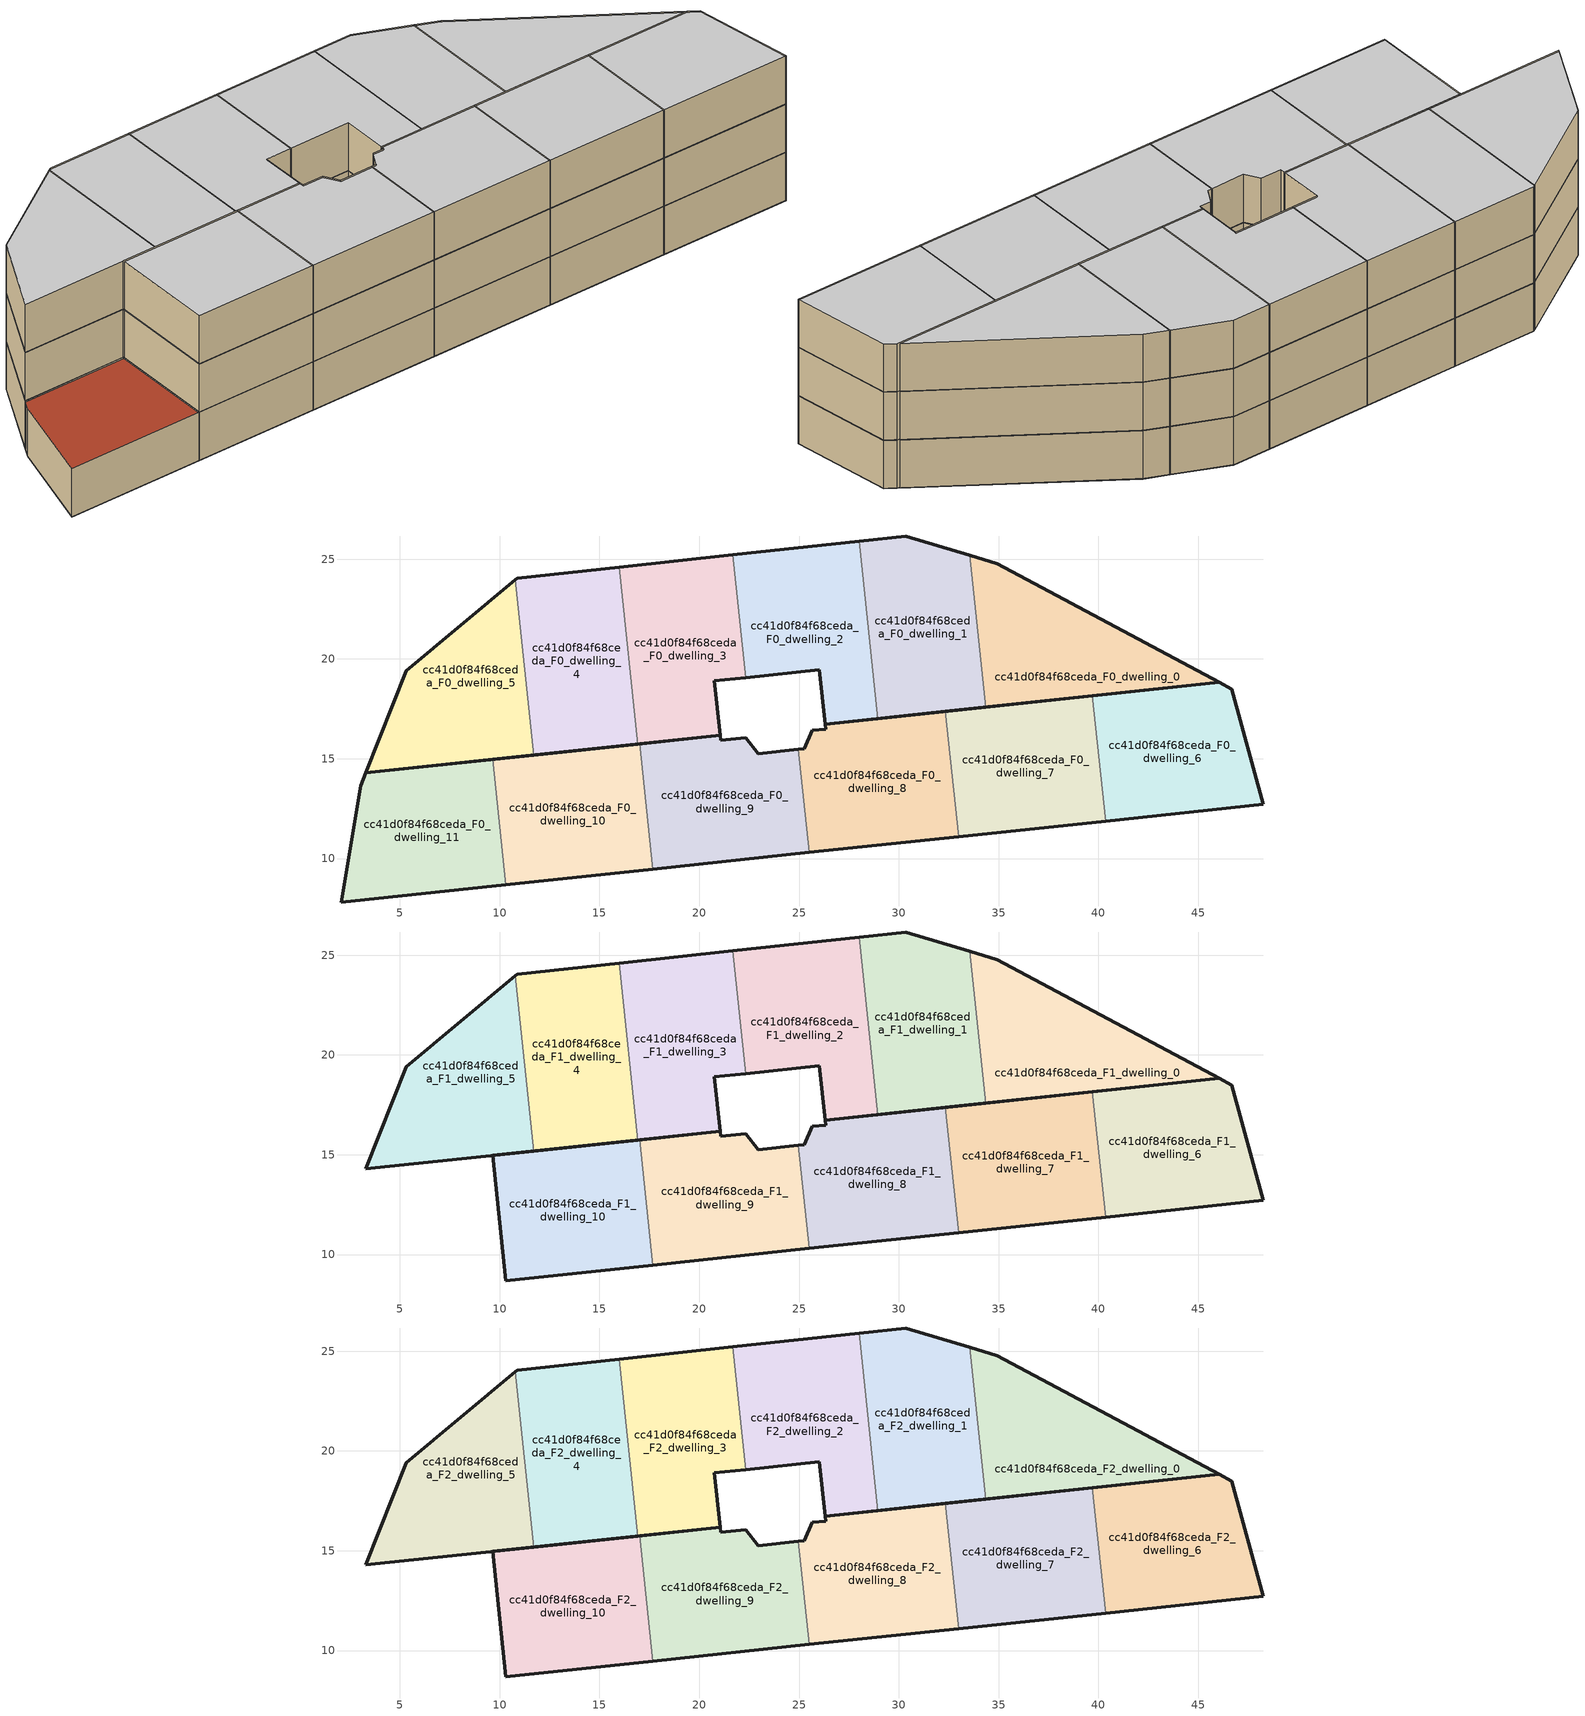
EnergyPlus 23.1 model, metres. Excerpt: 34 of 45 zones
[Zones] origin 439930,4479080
cc41d0f84f68ceda_F0_dwelling_0
 floor ground (EU_floor_Construction): 46.05,18.82 34.93,24.77 33.55,25.18 34.36,17.58 z0
 wall outside (EU_wall_Construction): 33.55,25.18 34.93,24.77 46.05,18.82 34.36,17.58 z0:3
 wall to cc41d0f84f68ceda_F0_dwelling_1 (EU_wall_Construction): 34.36,17.58 33.55,25.18 z0:3
cc41d0f84f68ceda_F0_dwelling_1
 floor ground (EU_floor_Construction): 34.36,17.58 33.55,25.18 30.33,26.16 28,25.91 28.95,17.01 z0
 wall outside (EU_wall_Construction): 34.36,17.58 28.95,17.01 / 28,25.91 30.33,26.16 33.55,25.18 z0:3
 wall to cc41d0f84f68ceda_F0_dwelling_2 (EU_wall_Construction): 28.95,17.01 28,25.91 z0:3
cc41d0f84f68ceda_F0_dwelling_10
 floor ground (EU_floor_Construction): 17.68,9.48 17.02,15.75 9.65,14.97 10.32,8.7 z0
 wall outside (EU_wall_Construction): 17.68,9.48 10.32,8.7 / 9.65,14.97 17.02,15.75 z0:3
 wall to cc41d0f84f68ceda_F0_dwelling_9 (EU_wall_Construction): 17.02,15.75 17.68,9.48 z0:3
 wall to cc41d0f84f68ceda_F0_dwelling_11 (EU_wall_Construction): 10.32,8.7 9.65,14.97 z0:3
cc41d0f84f68ceda_F0_dwelling_11
 floor ground (EU_floor_Construction): 10.32,8.7 9.65,14.97 3.3,14.29 3.05,13.66 2.08,7.82 z0
 wall outside (EU_wall_Construction): 10.32,8.7 2.08,7.82 3.05,13.66 3.3,14.29 9.65,14.97 z0:3
 roof outside (EU_roof_Construction): 9.65,14.97 10.32,8.7 2.08,7.82 3.05,13.66 3.3,14.29 z3
cc41d0f84f68ceda_F0_dwelling_2
 floor ground (EU_floor_Construction): 28.95,17.01 28,25.91 21.68,25.22 22.33,19.07 26.02,19.46 26.3,16.73 z0
 wall outside (EU_wall_Construction): 21.68,25.22 28,25.91 / 28.95,17.01 26.3,16.73 26.02,19.46 22.33,19.07 z0:3
 wall to cc41d0f84f68ceda_F0_dwelling_3 (EU_wall_Construction): 22.33,19.07 21.68,25.22 z0:3
cc41d0f84f68ceda_F0_dwelling_3
 floor ground (EU_floor_Construction): 21.06,16.17 20.74,18.9 22.33,19.07 21.68,25.22 15.99,24.6 16.93,15.74 z0
 wall outside (EU_wall_Construction): 15.99,24.6 21.68,25.22 / 22.33,19.07 20.74,18.9 21.06,16.17 16.93,15.74 z0:3
 wall to cc41d0f84f68ceda_F0_dwelling_4 (EU_wall_Construction): 16.93,15.74 15.99,24.6 z0:3
cc41d0f84f68ceda_F0_dwelling_4
 floor ground (EU_floor_Construction): 16.93,15.74 15.99,24.6 10.89,24.05 10.79,23.96 11.72,15.19 z0
 wall outside (EU_wall_Construction): 10.79,23.96 10.89,24.05 15.99,24.6 / 16.93,15.74 11.72,15.19 z0:3
 wall to cc41d0f84f68ceda_F0_dwelling_5 (EU_wall_Construction): 11.72,15.19 10.79,23.96 z0:3
cc41d0f84f68ceda_F0_dwelling_5
 floor ground (EU_floor_Construction): 11.72,15.19 10.79,23.96 5.33,19.41 3.3,14.29 z0
 wall outside (EU_wall_Construction): 11.72,15.19 3.3,14.29 5.33,19.41 10.79,23.96 z0:3
cc41d0f84f68ceda_F0_dwelling_6
 floor ground (EU_floor_Construction): 48.24,12.71 46.68,18.49 46.05,18.82 39.7,18.15 40.36,11.88 z0
 wall outside (EU_wall_Construction): 39.7,18.15 46.05,18.82 46.68,18.49 48.24,12.71 40.36,11.88 z0:3
 wall to cc41d0f84f68ceda_F0_dwelling_7 (EU_wall_Construction): 40.36,11.88 39.7,18.15 z0:3
cc41d0f84f68ceda_F0_dwelling_7
 floor ground (EU_floor_Construction): 40.36,11.88 39.7,18.15 32.34,17.37 33,11.1 z0
 wall outside (EU_wall_Construction): 40.36,11.88 33,11.1 / 32.34,17.37 39.7,18.15 z0:3
 wall to cc41d0f84f68ceda_F0_dwelling_8 (EU_wall_Construction): 33,11.1 32.34,17.37 z0:3
cc41d0f84f68ceda_F0_dwelling_8
 floor ground (EU_floor_Construction): 33,11.1 32.34,17.37 26.3,16.73 26.33,16.49 25.66,16.44 25.25,15.51 24.96,15.47 25.51,10.31 z0
 wall outside (EU_wall_Construction): 33,11.1 25.51,10.31 / 24.96,15.47 25.25,15.51 25.66,16.44 26.33,16.49 26.3,16.73 32.34,17.37 z0:3
 wall to cc41d0f84f68ceda_F0_dwelling_9 (EU_wall_Construction): 25.51,10.31 24.96,15.47 z0:3
cc41d0f84f68ceda_F0_dwelling_9
 floor ground (EU_floor_Construction): 25.51,10.31 24.96,15.47 22.95,15.24 22.34,16.04 21.09,15.92 21.06,16.17 17.02,15.75 17.68,9.48 z0
 wall outside (EU_wall_Construction): 25.51,10.31 17.68,9.48 / 17.02,15.75 21.06,16.17 21.09,15.92 22.34,16.04 22.95,15.24 24.96,15.47 z0:3
cc41d0f84f68ceda_F1_dwelling_0
 floor to cc41d0f84f68ceda_F0_dwelling_0 (EU_floor_Construction): 46.05,18.82 34.93,24.77 33.55,25.18 34.36,17.58 z3
 wall outside (EU_wall_Construction): 33.55,25.18 34.93,24.77 46.05,18.82 34.36,17.58 z3:6
 wall to cc41d0f84f68ceda_F1_dwelling_1 (EU_wall_Construction): 34.36,17.58 33.55,25.18 z3:6
cc41d0f84f68ceda_F1_dwelling_1
 floor to cc41d0f84f68ceda_F0_dwelling_1 (EU_floor_Construction): 34.36,17.58 33.55,25.18 30.33,26.16 28,25.91 28.95,17.01 z3
 wall outside (EU_wall_Construction): 34.36,17.58 28.95,17.01 / 28,25.91 30.33,26.16 33.55,25.18 z3:6
 wall to cc41d0f84f68ceda_F1_dwelling_2 (EU_wall_Construction): 28.95,17.01 28,25.91 z3:6
cc41d0f84f68ceda_F1_dwelling_10
 floor to cc41d0f84f68ceda_F0_dwelling_10 (EU_floor_Construction): 17.68,9.48 17.02,15.75 9.65,14.97 10.32,8.7 z3
 wall outside (EU_wall_Construction): 17.68,9.48 10.32,8.7 9.65,14.97 17.02,15.75 z3:6
 wall to cc41d0f84f68ceda_F1_dwelling_9 (EU_wall_Construction): 17.02,15.75 17.68,9.48 z3:6
cc41d0f84f68ceda_F1_dwelling_2
 floor to cc41d0f84f68ceda_F0_dwelling_2 (EU_floor_Construction): 28.95,17.01 28,25.91 21.68,25.22 22.33,19.07 26.02,19.46 26.3,16.73 z3
 wall outside (EU_wall_Construction): 21.68,25.22 28,25.91 / 28.95,17.01 26.3,16.73 26.02,19.46 22.33,19.07 z3:6
 wall to cc41d0f84f68ceda_F1_dwelling_3 (EU_wall_Construction): 22.33,19.07 21.68,25.22 z3:6
cc41d0f84f68ceda_F1_dwelling_3
 floor to cc41d0f84f68ceda_F0_dwelling_3 (EU_floor_Construction): 21.06,16.17 20.74,18.9 22.33,19.07 21.68,25.22 15.99,24.6 16.93,15.74 z3
 wall outside (EU_wall_Construction): 15.99,24.6 21.68,25.22 / 22.33,19.07 20.74,18.9 21.06,16.17 16.93,15.74 z3:6
 wall to cc41d0f84f68ceda_F1_dwelling_4 (EU_wall_Construction): 16.93,15.74 15.99,24.6 z3:6
cc41d0f84f68ceda_F1_dwelling_4
 floor to cc41d0f84f68ceda_F0_dwelling_4 (EU_floor_Construction): 16.93,15.74 15.99,24.6 10.89,24.05 10.79,23.96 11.72,15.19 z3
 wall outside (EU_wall_Construction): 10.79,23.96 10.89,24.05 15.99,24.6 / 16.93,15.74 11.72,15.19 z3:6
 wall to cc41d0f84f68ceda_F1_dwelling_5 (EU_wall_Construction): 11.72,15.19 10.79,23.96 z3:6
cc41d0f84f68ceda_F1_dwelling_5
 floor to cc41d0f84f68ceda_F0_dwelling_5 (EU_floor_Construction): 11.72,15.19 10.79,23.96 5.33,19.41 3.3,14.29 z3
 wall outside (EU_wall_Construction): 11.72,15.19 3.3,14.29 5.33,19.41 10.79,23.96 z3:6
cc41d0f84f68ceda_F1_dwelling_6
 floor to cc41d0f84f68ceda_F0_dwelling_6 (EU_floor_Construction): 48.24,12.71 46.68,18.49 46.05,18.82 39.7,18.15 40.36,11.88 z3
 wall outside (EU_wall_Construction): 39.7,18.15 46.05,18.82 46.68,18.49 48.24,12.71 40.36,11.88 z3:6
 wall to cc41d0f84f68ceda_F1_dwelling_7 (EU_wall_Construction): 40.36,11.88 39.7,18.15 z3:6
cc41d0f84f68ceda_F1_dwelling_7
 floor to cc41d0f84f68ceda_F0_dwelling_7 (EU_floor_Construction): 40.36,11.88 39.7,18.15 32.34,17.37 33,11.1 z3
 wall outside (EU_wall_Construction): 40.36,11.88 33,11.1 / 32.34,17.37 39.7,18.15 z3:6
 wall to cc41d0f84f68ceda_F1_dwelling_8 (EU_wall_Construction): 33,11.1 32.34,17.37 z3:6
cc41d0f84f68ceda_F1_dwelling_8
 floor to cc41d0f84f68ceda_F0_dwelling_8 (EU_floor_Construction): 33,11.1 32.34,17.37 26.3,16.73 26.33,16.49 25.66,16.44 25.25,15.51 24.96,15.47 25.51,10.31 z3
 wall outside (EU_wall_Construction): 33,11.1 25.51,10.31 / 24.96,15.47 25.25,15.51 25.66,16.44 26.33,16.49 26.3,16.73 32.34,17.37 z3:6
 wall to cc41d0f84f68ceda_F1_dwelling_9 (EU_wall_Construction): 25.51,10.31 24.96,15.47 z3:6
cc41d0f84f68ceda_F1_dwelling_9
 floor to cc41d0f84f68ceda_F0_dwelling_9 (EU_floor_Construction): 25.51,10.31 24.96,15.47 22.95,15.24 22.34,16.04 21.09,15.92 21.06,16.17 17.02,15.75 17.68,9.48 z3
 wall outside (EU_wall_Construction): 25.51,10.31 17.68,9.48 / 17.02,15.75 21.06,16.17 21.09,15.92 22.34,16.04 22.95,15.24 24.96,15.47 z3:6
cc41d0f84f68ceda_F2_dwelling_0
 floor to cc41d0f84f68ceda_F1_dwelling_0 (EU_floor_Construction): 46.05,18.82 34.93,24.77 33.55,25.18 34.36,17.58 z6
 wall outside (EU_wall_Construction): 33.55,25.18 34.93,24.77 46.05,18.82 34.36,17.58 z6:9
 wall to cc41d0f84f68ceda_F2_dwelling_1 (EU_wall_Construction): 34.36,17.58 33.55,25.18 z6:9
 ceiling to cc41d0f84f68ceda_F3_dwelling_0 (EU_floor_Construction): 46.05,18.82 34.36,17.58 33.55,25.18 34.93,24.77 z9
cc41d0f84f68ceda_F2_dwelling_1
 floor to cc41d0f84f68ceda_F1_dwelling_1 (EU_floor_Construction): 34.36,17.58 33.55,25.18 30.33,26.16 28,25.91 28.95,17.01 z6
 wall outside (EU_wall_Construction): 34.36,17.58 28.95,17.01 / 28,25.91 30.33,26.16 33.55,25.18 z6:9
 wall to cc41d0f84f68ceda_F2_dwelling_2 (EU_wall_Construction): 28.95,17.01 28,25.91 z6:9
 ceiling to cc41d0f84f68ceda_F3_dwelling_1 (EU_floor_Construction): 33.55,25.18 34.36,17.58 28.95,17.01 28,25.91 30.33,26.16 z9
cc41d0f84f68ceda_F2_dwelling_10
 floor to cc41d0f84f68ceda_F1_dwelling_10 (EU_floor_Construction): 17.68,9.48 17.02,15.75 9.65,14.97 10.32,8.7 z6
 wall outside (EU_wall_Construction): 17.68,9.48 10.32,8.7 9.65,14.97 17.02,15.75 z6:9
 wall to cc41d0f84f68ceda_F2_dwelling_9 (EU_wall_Construction): 17.02,15.75 17.68,9.48 z6:9
 ceiling to cc41d0f84f68ceda_F3_dwelling_10 (EU_floor_Construction): 17.02,15.75 17.68,9.48 10.32,8.7 9.65,14.97 z9
cc41d0f84f68ceda_F2_dwelling_2
 floor to cc41d0f84f68ceda_F1_dwelling_2 (EU_floor_Construction): 28.95,17.01 28,25.91 21.68,25.22 22.33,19.07 26.02,19.46 26.3,16.73 z6
 wall outside (EU_wall_Construction): 21.68,25.22 28,25.91 / 28.95,17.01 26.3,16.73 26.02,19.46 22.33,19.07 z6:9
 wall to cc41d0f84f68ceda_F2_dwelling_3 (EU_wall_Construction): 22.33,19.07 21.68,25.22 z6:9
 ceiling to cc41d0f84f68ceda_F3_dwelling_2 (EU_floor_Construction): 28,25.91 28.95,17.01 26.3,16.73 26.02,19.46 22.33,19.07 21.68,25.22 z9
cc41d0f84f68ceda_F2_dwelling_3
 floor to cc41d0f84f68ceda_F1_dwelling_3 (EU_floor_Construction): 21.06,16.17 20.74,18.9 22.33,19.07 21.68,25.22 15.99,24.6 16.93,15.74 z6
 wall outside (EU_wall_Construction): 15.99,24.6 21.68,25.22 / 22.33,19.07 20.74,18.9 21.06,16.17 16.93,15.74 z6:9
 wall to cc41d0f84f68ceda_F2_dwelling_4 (EU_wall_Construction): 16.93,15.74 15.99,24.6 z6:9
 ceiling to cc41d0f84f68ceda_F3_dwelling_3 (EU_floor_Construction): 21.68,25.22 22.33,19.07 20.74,18.9 21.06,16.17 16.93,15.74 15.99,24.6 z9
cc41d0f84f68ceda_F2_dwelling_4
 floor to cc41d0f84f68ceda_F1_dwelling_4 (EU_floor_Construction): 16.93,15.74 15.99,24.6 10.89,24.05 10.79,23.96 11.72,15.19 z6
 wall outside (EU_wall_Construction): 10.79,23.96 10.89,24.05 15.99,24.6 / 16.93,15.74 11.72,15.19 z6:9
 wall to cc41d0f84f68ceda_F2_dwelling_5 (EU_wall_Construction): 11.72,15.19 10.79,23.96 z6:9
 ceiling to cc41d0f84f68ceda_F3_dwelling_4 (EU_floor_Construction): 15.99,24.6 16.93,15.74 11.72,15.19 10.79,23.96 10.89,24.05 z9
cc41d0f84f68ceda_F2_dwelling_5
 floor to cc41d0f84f68ceda_F1_dwelling_5 (EU_floor_Construction): 11.72,15.19 10.79,23.96 5.33,19.41 3.3,14.29 z6
 wall outside (EU_wall_Construction): 11.72,15.19 3.3,14.29 5.33,19.41 10.79,23.96 z6:9
 ceiling to cc41d0f84f68ceda_F3_dwelling_5 (EU_floor_Construction): 10.79,23.96 11.72,15.19 3.3,14.29 5.33,19.41 z9
cc41d0f84f68ceda_F2_dwelling_6
 floor to cc41d0f84f68ceda_F1_dwelling_6 (EU_floor_Construction): 48.24,12.71 46.68,18.49 46.05,18.82 39.7,18.15 40.36,11.88 z6
 wall outside (EU_wall_Construction): 39.7,18.15 46.05,18.82 46.68,18.49 48.24,12.71 40.36,11.88 z6:9
 wall to cc41d0f84f68ceda_F2_dwelling_7 (EU_wall_Construction): 40.36,11.88 39.7,18.15 z6:9
 ceiling to cc41d0f84f68ceda_F3_dwelling_6 (EU_floor_Construction): 46.68,18.49 48.24,12.71 40.36,11.88 39.7,18.15 46.05,18.82 z9
cc41d0f84f68ceda_F2_dwelling_7
 floor to cc41d0f84f68ceda_F1_dwelling_7 (EU_floor_Construction): 40.36,11.88 39.7,18.15 32.34,17.37 33,11.1 z6
 wall outside (EU_wall_Construction): 40.36,11.88 33,11.1 / 32.34,17.37 39.7,18.15 z6:9
 wall to cc41d0f84f68ceda_F2_dwelling_8 (EU_wall_Construction): 33,11.1 32.34,17.37 z6:9
 ceiling to cc41d0f84f68ceda_F3_dwelling_7 (EU_floor_Construction): 39.7,18.15 40.36,11.88 33,11.1 32.34,17.37 z9
cc41d0f84f68ceda_F2_dwelling_8
 floor to cc41d0f84f68ceda_F1_dwelling_8 (EU_floor_Construction): 33,11.1 32.34,17.37 26.3,16.73 26.33,16.49 25.66,16.44 25.25,15.51 24.96,15.47 25.51,10.31 z6
 wall outside (EU_wall_Construction): 33,11.1 25.51,10.31 / 24.96,15.47 25.25,15.51 25.66,16.44 26.33,16.49 26.3,16.73 32.34,17.37 z6:9
 wall to cc41d0f84f68ceda_F2_dwelling_9 (EU_wall_Construction): 25.51,10.31 24.96,15.47 z6:9
 ceiling to cc41d0f84f68ceda_F3_dwelling_8 (EU_floor_Construction): 32.34,17.37 33,11.1 25.51,10.31 24.96,15.47 25.25,15.51 25.66,16.44 26.33,16.49 26.3,16.73 z9
cc41d0f84f68ceda_F2_dwelling_9
 floor to cc41d0f84f68ceda_F1_dwelling_9 (EU_floor_Construction): 25.51,10.31 24.96,15.47 22.95,15.24 22.34,16.04 21.09,15.92 21.06,16.17 17.02,15.75 17.68,9.48 z6
 wall outside (EU_wall_Construction): 25.51,10.31 17.68,9.48 / 17.02,15.75 21.06,16.17 21.09,15.92 22.34,16.04 22.95,15.24 24.96,15.47 z6:9
 ceiling to cc41d0f84f68ceda_F3_dwelling_9 (EU_floor_Construction): 24.96,15.47 25.51,10.31 17.68,9.48 17.02,15.75 21.06,16.17 21.09,15.92 22.34,16.04 22.95,15.24 z9
[Building]
EU S2 Campaign: North Axis=0; Terrain=City; Solar Distribution=FullExterior
[Site:Location]
Madrid: Latitude=40.5; Longitude=-3.5; Time Zone=1; Elevation=609
[SizingPeriod:WeatherFileDays]
AnnualSizingPeriod: Begin Month=1; Begin Day of Month=1; End Month=12; End Day of Month=31; Day of Week for Start Day=Monday; Use Weather File Daylight Saving Period=No; Use Weather File Rain and Snow Indicators=No
[MATERIAL]
EU_InternalMass_Material: Roughness=MediumRough; Thickness=0.1; Conductivity=1; Density=1800; Specific Heat=900; Thermal Absorptance=0.9; Solar Absorptance=0.7; Visible Absorptance=0.7
[MATERIAL:NOMASS] Roughness=MediumRough; Thermal Absorptance=0.9; Solar Absorptance=0.7; Visible Absorptance=0.7
Name | Thermal Resistance
EU_wall_NoMass; EU_roof_NoMass | 2.16768
EU_floor_NoMass | 1.14339
[CONSTRUCTION]
EU_wall_Construction: EU_wall_NoMass
EU_roof_Construction: EU_roof_NoMass
EU_floor_Construction: EU_floor_NoMass
EU_InternalMass_Construction: EU_InternalMass_Material
[ZONE] Type=1; Multiplier=1; Ceiling Height=autocalculate; Floor Area=autocalculate; Part of Total Floor Area=Yes
Name | Volume
cc41d0f84f68ceda_F0_dwelling_0; cc41d0f84f68ceda_F1_dwelling_0; cc41d0f84f68ceda_F2_dwelling_0 | 140.059
cc41d0f84f68ceda_F0_dwelling_1; cc41d0f84f68ceda_F1_dwelling_1; cc41d0f84f68ceda_F2_dwelling_1 | 140.049
cc41d0f84f68ceda_F0_dwelling_10; cc41d0f84f68ceda_F1_dwelling_10; cc41d0f84f68ceda_F2_dwelling_10 | 140.043
cc41d0f84f68ceda_F0_dwelling_11 | 140.03
cc41d0f84f68ceda_F0_dwelling_2; cc41d0f84f68ceda_F1_dwelling_2; cc41d0f84f68ceda_F2_dwelling_2 | 140.023
cc41d0f84f68ceda_F0_dwelling_3; cc41d0f84f68ceda_F1_dwelling_3; cc41d0f84f68ceda_F2_dwelling_3 | 140.05
cc41d0f84f68ceda_F0_dwelling_4; cc41d0f84f68ceda_F1_dwelling_4; cc41d0f84f68ceda_F2_dwelling_4 | 140.04
cc41d0f84f68ceda_F0_dwelling_5; cc41d0f84f68ceda_F1_dwelling_5; cc41d0f84f68ceda_F2_dwelling_5 | 140.034
cc41d0f84f68ceda_F0_dwelling_6; cc41d0f84f68ceda_F1_dwelling_6; cc41d0f84f68ceda_F2_dwelling_6 | 140.028
cc41d0f84f68ceda_F0_dwelling_7; cc41d0f84f68ceda_F1_dwelling_7; cc41d0f84f68ceda_F2_dwelling_7; cc41d0f84f68ceda_F0_dwelling_9; cc41d0f84f68ceda_F1_dwelling_9; cc41d0f84f68ceda_F2_dwelling_9 | 140.036
cc41d0f84f68ceda_F0_dwelling_8; cc41d0f84f68ceda_F1_dwelling_8; cc41d0f84f68ceda_F2_dwelling_8 | 140.042
[INTERNALMASS] Construction=EU_InternalMass_Construction
Name | Zone or ZoneList | Surface Area
cc41d0f84f68ceda_F0_dwelling_0_EU_InternalMass | cc41d0f84f68ceda_F0_dwelling_0 | 46.6862
cc41d0f84f68ceda_F0_dwelling_1_EU_InternalMass | cc41d0f84f68ceda_F0_dwelling_1 | 46.6832
cc41d0f84f68ceda_F0_dwelling_2_EU_InternalMass | cc41d0f84f68ceda_F0_dwelling_2 | 46.6745
cc41d0f84f68ceda_F0_dwelling_3_EU_InternalMass | cc41d0f84f68ceda_F0_dwelling_3 | 46.6835
cc41d0f84f68ceda_F0_dwelling_4_EU_InternalMass | cc41d0f84f68ceda_F0_dwelling_4 | 46.68
cc41d0f84f68ceda_F0_dwelling_5_EU_InternalMass | cc41d0f84f68ceda_F0_dwelling_5 | 46.6782
cc41d0f84f68ceda_F0_dwelling_6_EU_InternalMass | cc41d0f84f68ceda_F0_dwelling_6 | 46.6758
cc41d0f84f68ceda_F0_dwelling_7_EU_InternalMass | cc41d0f84f68ceda_F0_dwelling_7 | 46.6784
cc41d0f84f68ceda_F0_dwelling_8_EU_InternalMass | cc41d0f84f68ceda_F0_dwelling_8 | 46.6807
cc41d0f84f68ceda_F0_dwelling_9_EU_InternalMass | cc41d0f84f68ceda_F0_dwelling_9 | 46.6784
cc41d0f84f68ceda_F0_dwelling_10_EU_InternalMass | cc41d0f84f68ceda_F0_dwelling_10 | 46.6812
cc41d0f84f68ceda_F0_dwelling_11_EU_InternalMass | cc41d0f84f68ceda_F0_dwelling_11 | 46.6766
cc41d0f84f68ceda_F1_dwelling_0_EU_InternalMass | cc41d0f84f68ceda_F1_dwelling_0 | 46.6744
cc41d0f84f68ceda_F1_dwelling_1_EU_InternalMass | cc41d0f84f68ceda_F1_dwelling_1 | 46.6746
cc41d0f84f68ceda_F1_dwelling_2_EU_InternalMass | cc41d0f84f68ceda_F1_dwelling_2 | 46.6753
cc41d0f84f68ceda_F1_dwelling_3_EU_InternalMass | cc41d0f84f68ceda_F1_dwelling_3 | 46.6827
cc41d0f84f68ceda_F1_dwelling_4_EU_InternalMass | cc41d0f84f68ceda_F1_dwelling_4 | 46.6823
cc41d0f84f68ceda_F1_dwelling_5_EU_InternalMass | cc41d0f84f68ceda_F1_dwelling_5 | 46.6812
cc41d0f84f68ceda_F1_dwelling_6_EU_InternalMass | cc41d0f84f68ceda_F1_dwelling_6 | 46.6777
cc41d0f84f68ceda_F1_dwelling_7_EU_InternalMass | cc41d0f84f68ceda_F1_dwelling_7 | 46.6843
cc41d0f84f68ceda_F1_dwelling_8_EU_InternalMass | cc41d0f84f68ceda_F1_dwelling_8 | 93.363
cc41d0f84f68ceda_F1_dwelling_9_EU_InternalMass | cc41d0f84f68ceda_F1_dwelling_9 | 46.6724
cc41d0f84f68ceda_F1_dwelling_10_EU_InternalMass | cc41d0f84f68ceda_F1_dwelling_10 | 46.6805
cc41d0f84f68ceda_F2_dwelling_0_EU_InternalMass | cc41d0f84f68ceda_F2_dwelling_0 | 46.6744
cc41d0f84f68ceda_F2_dwelling_1_EU_InternalMass | cc41d0f84f68ceda_F2_dwelling_1 | 46.6746
cc41d0f84f68ceda_F2_dwelling_2_EU_InternalMass | cc41d0f84f68ceda_F2_dwelling_2 | 46.6753
cc41d0f84f68ceda_F2_dwelling_3_EU_InternalMass | cc41d0f84f68ceda_F2_dwelling_3 | 46.6827
cc41d0f84f68ceda_F2_dwelling_4_EU_InternalMass | cc41d0f84f68ceda_F2_dwelling_4 | 46.6823
cc41d0f84f68ceda_F2_dwelling_5_EU_InternalMass | cc41d0f84f68ceda_F2_dwelling_5 | 46.6812
cc41d0f84f68ceda_F2_dwelling_6_EU_InternalMass | cc41d0f84f68ceda_F2_dwelling_6 | 46.6777
cc41d0f84f68ceda_F2_dwelling_7_EU_InternalMass | cc41d0f84f68ceda_F2_dwelling_7 | 46.6843
cc41d0f84f68ceda_F2_dwelling_8_EU_InternalMass | cc41d0f84f68ceda_F2_dwelling_8 | 93.363
cc41d0f84f68ceda_F2_dwelling_9_EU_InternalMass | cc41d0f84f68ceda_F2_dwelling_9 | 46.6724
cc41d0f84f68ceda_F2_dwelling_10_EU_InternalMass | cc41d0f84f68ceda_F2_dwelling_10 | 46.6805
[OTHEREQUIPMENT] Fuel Type=Electricity; Design Level Calculation Method=Watts/Area; Power per Zone Floor Area=1; Fraction Latent=0; Fraction Radiant=0; Fraction Lost=0; Carbon Dioxide Generation Rate=0; EndUse Subcategory=EU_Step8_InternalGains
Name | Zone or ZoneList or Space or SpaceList | Schedule
EU_Step8_InternalGain_cc41d0f84f68ceda_F0_dwelling_0_f000 | cc41d0f84f68ceda_F0_dwelling_0 | EU_Step8_GainSchedule_cc41d0f84f68ceda_F0_dwelling_0_f000
EU_Step8_InternalGain_cc41d0f84f68ceda_F0_dwelling_1_f000 | cc41d0f84f68ceda_F0_dwelling_1 | EU_Step8_GainSchedule_cc41d0f84f68ceda_F0_dwelling_1_f000
EU_Step8_InternalGain_cc41d0f84f68ceda_F0_dwelling_2_f000 | cc41d0f84f68ceda_F0_dwelling_2 | EU_Step8_GainSchedule_cc41d0f84f68ceda_F0_dwelling_2_f000
EU_Step8_InternalGain_cc41d0f84f68ceda_F0_dwelling_3_f000 | cc41d0f84f68ceda_F0_dwelling_3 | EU_Step8_GainSchedule_cc41d0f84f68ceda_F0_dwelling_3_f000
EU_Step8_InternalGain_cc41d0f84f68ceda_F0_dwelling_4_f000 | cc41d0f84f68ceda_F0_dwelling_4 | EU_Step8_GainSchedule_cc41d0f84f68ceda_F0_dwelling_4_f000
EU_Step8_InternalGain_cc41d0f84f68ceda_F0_dwelling_5_f000 | cc41d0f84f68ceda_F0_dwelling_5 | EU_Step8_GainSchedule_cc41d0f84f68ceda_F0_dwelling_5_f000
EU_Step8_InternalGain_cc41d0f84f68ceda_F0_dwelling_6_f000 | cc41d0f84f68ceda_F0_dwelling_6 | EU_Step8_GainSchedule_cc41d0f84f68ceda_F0_dwelling_6_f000
EU_Step8_InternalGain_cc41d0f84f68ceda_F0_dwelling_7_f000 | cc41d0f84f68ceda_F0_dwelling_7 | EU_Step8_GainSchedule_cc41d0f84f68ceda_F0_dwelling_7_f000
EU_Step8_InternalGain_cc41d0f84f68ceda_F0_dwelling_8_f000 | cc41d0f84f68ceda_F0_dwelling_8 | EU_Step8_GainSchedule_cc41d0f84f68ceda_F0_dwelling_8_f000
EU_Step8_InternalGain_cc41d0f84f68ceda_F0_dwelling_9_f000 | cc41d0f84f68ceda_F0_dwelling_9 | EU_Step8_GainSchedule_cc41d0f84f68ceda_F0_dwelling_9_f000
EU_Step8_InternalGain_cc41d0f84f68ceda_F0_dwelling_10_f000 | cc41d0f84f68ceda_F0_dwelling_10 | EU_Step8_GainSchedule_cc41d0f84f68ceda_F0_dwelling_10_f000
EU_Step8_InternalGain_cc41d0f84f68ceda_F0_dwelling_11_f000 | cc41d0f84f68ceda_F0_dwelling_11 | EU_Step8_GainSchedule_cc41d0f84f68ceda_F0_dwelling_11_f000
EU_Step8_InternalGain_cc41d0f84f68ceda_F1_dwelling_0_f000 | cc41d0f84f68ceda_F1_dwelling_0 | EU_Step8_GainSchedule_cc41d0f84f68ceda_F1_dwelling_0_f000
EU_Step8_InternalGain_cc41d0f84f68ceda_F1_dwelling_1_f000 | cc41d0f84f68ceda_F1_dwelling_1 | EU_Step8_GainSchedule_cc41d0f84f68ceda_F1_dwelling_1_f000
EU_Step8_InternalGain_cc41d0f84f68ceda_F1_dwelling_2_f000 | cc41d0f84f68ceda_F1_dwelling_2 | EU_Step8_GainSchedule_cc41d0f84f68ceda_F1_dwelling_2_f000
EU_Step8_InternalGain_cc41d0f84f68ceda_F1_dwelling_3_f000 | cc41d0f84f68ceda_F1_dwelling_3 | EU_Step8_GainSchedule_cc41d0f84f68ceda_F1_dwelling_3_f000
EU_Step8_InternalGain_cc41d0f84f68ceda_F1_dwelling_4_f000 | cc41d0f84f68ceda_F1_dwelling_4 | EU_Step8_GainSchedule_cc41d0f84f68ceda_F1_dwelling_4_f000
EU_Step8_InternalGain_cc41d0f84f68ceda_F1_dwelling_5_f000 | cc41d0f84f68ceda_F1_dwelling_5 | EU_Step8_GainSchedule_cc41d0f84f68ceda_F1_dwelling_5_f000
EU_Step8_InternalGain_cc41d0f84f68ceda_F1_dwelling_6_f000 | cc41d0f84f68ceda_F1_dwelling_6 | EU_Step8_GainSchedule_cc41d0f84f68ceda_F1_dwelling_6_f000
EU_Step8_InternalGain_cc41d0f84f68ceda_F1_dwelling_7_f000 | cc41d0f84f68ceda_F1_dwelling_7 | EU_Step8_GainSchedule_cc41d0f84f68ceda_F1_dwelling_7_f000
EU_Step8_InternalGain_cc41d0f84f68ceda_F1_dwelling_8_f000 | cc41d0f84f68ceda_F1_dwelling_8 | EU_Step8_GainSchedule_cc41d0f84f68ceda_F1_dwelling_8_f000
EU_Step8_InternalGain_cc41d0f84f68ceda_F1_dwelling_9_f000 | cc41d0f84f68ceda_F1_dwelling_9 | EU_Step8_GainSchedule_cc41d0f84f68ceda_F1_dwelling_9_f000
EU_Step8_InternalGain_cc41d0f84f68ceda_F1_dwelling_10_f000 | cc41d0f84f68ceda_F1_dwelling_10 | EU_Step8_GainSchedule_cc41d0f84f68ceda_F1_dwelling_10_f000
EU_Step8_InternalGain_cc41d0f84f68ceda_F2_dwelling_0_f000 | cc41d0f84f68ceda_F2_dwelling_0 | EU_Step8_GainSchedule_cc41d0f84f68ceda_F2_dwelling_0_f000
EU_Step8_InternalGain_cc41d0f84f68ceda_F2_dwelling_1_f000 | cc41d0f84f68ceda_F2_dwelling_1 | EU_Step8_GainSchedule_cc41d0f84f68ceda_F2_dwelling_1_f000
EU_Step8_InternalGain_cc41d0f84f68ceda_F2_dwelling_2_f000 | cc41d0f84f68ceda_F2_dwelling_2 | EU_Step8_GainSchedule_cc41d0f84f68ceda_F2_dwelling_2_f000
EU_Step8_InternalGain_cc41d0f84f68ceda_F2_dwelling_3_f000 | cc41d0f84f68ceda_F2_dwelling_3 | EU_Step8_GainSchedule_cc41d0f84f68ceda_F2_dwelling_3_f000
EU_Step8_InternalGain_cc41d0f84f68ceda_F2_dwelling_4_f000 | cc41d0f84f68ceda_F2_dwelling_4 | EU_Step8_GainSchedule_cc41d0f84f68ceda_F2_dwelling_4_f000
EU_Step8_InternalGain_cc41d0f84f68ceda_F2_dwelling_5_f000 | cc41d0f84f68ceda_F2_dwelling_5 | EU_Step8_GainSchedule_cc41d0f84f68ceda_F2_dwelling_5_f000
EU_Step8_InternalGain_cc41d0f84f68ceda_F2_dwelling_6_f000 | cc41d0f84f68ceda_F2_dwelling_6 | EU_Step8_GainSchedule_cc41d0f84f68ceda_F2_dwelling_6_f000
EU_Step8_InternalGain_cc41d0f84f68ceda_F2_dwelling_7_f000 | cc41d0f84f68ceda_F2_dwelling_7 | EU_Step8_GainSchedule_cc41d0f84f68ceda_F2_dwelling_7_f000
EU_Step8_InternalGain_cc41d0f84f68ceda_F2_dwelling_8_f000 | cc41d0f84f68ceda_F2_dwelling_8 | EU_Step8_GainSchedule_cc41d0f84f68ceda_F2_dwelling_8_f000
EU_Step8_InternalGain_cc41d0f84f68ceda_F2_dwelling_9_f000 | cc41d0f84f68ceda_F2_dwelling_9 | EU_Step8_GainSchedule_cc41d0f84f68ceda_F2_dwelling_9_f000
EU_Step8_InternalGain_cc41d0f84f68ceda_F2_dwelling_10_f000 | cc41d0f84f68ceda_F2_dwelling_10 | EU_Step8_GainSchedule_cc41d0f84f68ceda_F2_dwelling_10_f000
[ZONEVENTILATION:DESIGNFLOWRATE] Schedule=EU_AlwaysOn; Design Flow Rate Calculation Method=AirChanges/Hour; Air Changes per Hour=0.480546; Ventilation Type=Natural; Fan Pressure Rise=0; Fan Total Efficiency=1; Constant Term Coefficient=1; Temperature Term Coefficient=0; Velocity Term Coefficient=0; Velocity Squared Term Coefficient=0; Minimum Indoor Temperature=-100; Maximum Indoor Temperature=100; Delta Temperature=-100; Minimum Outdoor Temperature=-100; Maximum Outdoor Temperature=100; Maximum Wind Speed=40
Name | Zone or ZoneList or Space or SpaceList
EU_ConstantAir_cc41d0f84f68ceda_F0_dwelling_0 | cc41d0f84f68ceda_F0_dwelling_0
EU_ConstantAir_cc41d0f84f68ceda_F0_dwelling_1 | cc41d0f84f68ceda_F0_dwelling_1
EU_ConstantAir_cc41d0f84f68ceda_F0_dwelling_2 | cc41d0f84f68ceda_F0_dwelling_2
EU_ConstantAir_cc41d0f84f68ceda_F0_dwelling_3 | cc41d0f84f68ceda_F0_dwelling_3
EU_ConstantAir_cc41d0f84f68ceda_F0_dwelling_4 | cc41d0f84f68ceda_F0_dwelling_4
EU_ConstantAir_cc41d0f84f68ceda_F0_dwelling_5 | cc41d0f84f68ceda_F0_dwelling_5
EU_ConstantAir_cc41d0f84f68ceda_F0_dwelling_6 | cc41d0f84f68ceda_F0_dwelling_6
EU_ConstantAir_cc41d0f84f68ceda_F0_dwelling_7 | cc41d0f84f68ceda_F0_dwelling_7
EU_ConstantAir_cc41d0f84f68ceda_F0_dwelling_8 | cc41d0f84f68ceda_F0_dwelling_8
EU_ConstantAir_cc41d0f84f68ceda_F0_dwelling_9 | cc41d0f84f68ceda_F0_dwelling_9
EU_ConstantAir_cc41d0f84f68ceda_F0_dwelling_10 | cc41d0f84f68ceda_F0_dwelling_10
EU_ConstantAir_cc41d0f84f68ceda_F0_dwelling_11 | cc41d0f84f68ceda_F0_dwelling_11
EU_ConstantAir_cc41d0f84f68ceda_F1_dwelling_0 | cc41d0f84f68ceda_F1_dwelling_0
EU_ConstantAir_cc41d0f84f68ceda_F1_dwelling_1 | cc41d0f84f68ceda_F1_dwelling_1
EU_ConstantAir_cc41d0f84f68ceda_F1_dwelling_2 | cc41d0f84f68ceda_F1_dwelling_2
EU_ConstantAir_cc41d0f84f68ceda_F1_dwelling_3 | cc41d0f84f68ceda_F1_dwelling_3
EU_ConstantAir_cc41d0f84f68ceda_F1_dwelling_4 | cc41d0f84f68ceda_F1_dwelling_4
EU_ConstantAir_cc41d0f84f68ceda_F1_dwelling_5 | cc41d0f84f68ceda_F1_dwelling_5
EU_ConstantAir_cc41d0f84f68ceda_F1_dwelling_6 | cc41d0f84f68ceda_F1_dwelling_6
EU_ConstantAir_cc41d0f84f68ceda_F1_dwelling_7 | cc41d0f84f68ceda_F1_dwelling_7
EU_ConstantAir_cc41d0f84f68ceda_F1_dwelling_8 | cc41d0f84f68ceda_F1_dwelling_8
EU_ConstantAir_cc41d0f84f68ceda_F1_dwelling_9 | cc41d0f84f68ceda_F1_dwelling_9
EU_ConstantAir_cc41d0f84f68ceda_F1_dwelling_10 | cc41d0f84f68ceda_F1_dwelling_10
EU_ConstantAir_cc41d0f84f68ceda_F2_dwelling_0 | cc41d0f84f68ceda_F2_dwelling_0
EU_ConstantAir_cc41d0f84f68ceda_F2_dwelling_1 | cc41d0f84f68ceda_F2_dwelling_1
EU_ConstantAir_cc41d0f84f68ceda_F2_dwelling_2 | cc41d0f84f68ceda_F2_dwelling_2
EU_ConstantAir_cc41d0f84f68ceda_F2_dwelling_3 | cc41d0f84f68ceda_F2_dwelling_3
EU_ConstantAir_cc41d0f84f68ceda_F2_dwelling_4 | cc41d0f84f68ceda_F2_dwelling_4
EU_ConstantAir_cc41d0f84f68ceda_F2_dwelling_5 | cc41d0f84f68ceda_F2_dwelling_5
EU_ConstantAir_cc41d0f84f68ceda_F2_dwelling_6 | cc41d0f84f68ceda_F2_dwelling_6
EU_ConstantAir_cc41d0f84f68ceda_F2_dwelling_7 | cc41d0f84f68ceda_F2_dwelling_7
EU_ConstantAir_cc41d0f84f68ceda_F2_dwelling_8 | cc41d0f84f68ceda_F2_dwelling_8
EU_ConstantAir_cc41d0f84f68ceda_F2_dwelling_9 | cc41d0f84f68ceda_F2_dwelling_9
EU_ConstantAir_cc41d0f84f68ceda_F2_dwelling_10 | cc41d0f84f68ceda_F2_dwelling_10
[HVACTEMPLATE:THERMOSTAT] Constant Heating Setpoint=20; Constant Cooling Setpoint=50
EU_HeatOnly_cc41d0f84f68ceda_F0_dwelling_0; EU_HeatOnly_cc41d0f84f68ceda_F0_dwelling_1; EU_HeatOnly_cc41d0f84f68ceda_F0_dwelling_2; EU_HeatOnly_cc41d0f84f68ceda_F0_dwelling_3; EU_HeatOnly_cc41d0f84f68ceda_F0_dwelling_4; EU_HeatOnly_cc41d0f84f68ceda_F0_dwelling_5; EU_HeatOnly_cc41d0f84f68ceda_F0_dwelling_6; EU_HeatOnly_cc41d0f84f68ceda_F0_dwelling_7; EU_HeatOnly_cc41d0f84f68ceda_F0_dwelling_8; EU_HeatOnly_cc41d0f84f68ceda_F0_dwelling_9; EU_HeatOnly_cc41d0f84f68ceda_F0_dwelling_10; EU_HeatOnly_cc41d0f84f68ceda_F0_dwelling_11; EU_HeatOnly_cc41d0f84f68ceda_F1_dwelling_0; EU_HeatOnly_cc41d0f84f68ceda_F1_dwelling_1; EU_HeatOnly_cc41d0f84f68ceda_F1_dwelling_2; EU_HeatOnly_cc41d0f84f68ceda_F1_dwelling_3; EU_HeatOnly_cc41d0f84f68ceda_F1_dwelling_4; EU_HeatOnly_cc41d0f84f68ceda_F1_dwelling_5; EU_HeatOnly_cc41d0f84f68ceda_F1_dwelling_6; EU_HeatOnly_cc41d0f84f68ceda_F1_dwelling_7; EU_HeatOnly_cc41d0f84f68ceda_F1_dwelling_8; EU_HeatOnly_cc41d0f84f68ceda_F1_dwelling_9; EU_HeatOnly_cc41d0f84f68ceda_F1_dwelling_10; EU_HeatOnly_cc41d0f84f68ceda_F2_dwelling_0; EU_HeatOnly_cc41d0f84f68ceda_F2_dwelling_1; EU_HeatOnly_cc41d0f84f68ceda_F2_dwelling_2; EU_HeatOnly_cc41d0f84f68ceda_F2_dwelling_3; EU_HeatOnly_cc41d0f84f68ceda_F2_dwelling_4; EU_HeatOnly_cc41d0f84f68ceda_F2_dwelling_5; EU_HeatOnly_cc41d0f84f68ceda_F2_dwelling_6; EU_HeatOnly_cc41d0f84f68ceda_F2_dwelling_7; EU_HeatOnly_cc41d0f84f68ceda_F2_dwelling_8; EU_HeatOnly_cc41d0f84f68ceda_F2_dwelling_9; EU_HeatOnly_cc41d0f84f68ceda_F2_dwelling_10; EU_HeatOnly_cc41d0f84f68ceda_F3_dwelling_0; EU_HeatOnly_cc41d0f84f68ceda_F3_dwelling_1; EU_HeatOnly_cc41d0f84f68ceda_F3_dwelling_2; EU_HeatOnly_cc41d0f84f68ceda_F3_dwelling_3; EU_HeatOnly_cc41d0f84f68ceda_F3_dwelling_4; EU_HeatOnly_cc41d0f84f68ceda_F3_dwelling_5; EU_HeatOnly_cc41d0f84f68ceda_F3_dwelling_6; EU_HeatOnly_cc41d0f84f68ceda_F3_dwelling_7; EU_HeatOnly_cc41d0f84f68ceda_F3_dwelling_8; EU_HeatOnly_cc41d0f84f68ceda_F3_dwelling_9; EU_HeatOnly_cc41d0f84f68ceda_F3_dwelling_10
[HVACTEMPLATE:ZONE:IDEALLOADSAIRSYSTEM] System Availability Schedule=EU_AlwaysOn; Maximum Heating Supply Air Temperature=50; Minimum Cooling Supply Air Temperature=13; Maximum Heating Supply Air Humidity Ratio=0.0156; Minimum Cooling Supply Air Humidity Ratio=0.0077; Heating Limit=NoLimit; Cooling Limit=NoLimit; Heating Availability Schedule=EU_AlwaysOn; Cooling Availability Schedule=EU_CoolingOff; Dehumidification Control Type=ConstantSensibleHeatRatio; Cooling Sensible Heat Ratio=0.7; Dehumidification Setpoint=60; Humidification Control Type=None; Humidification Setpoint=30; Outdoor Air Method=None; Outdoor Air Flow Rate per Person=0.00944; Outdoor Air Flow Rate per Zone Floor Area=0; Outdoor Air Flow Rate per Zone=0; Demand Controlled Ventilation Type=None; Outdoor Air Economizer Type=NoEconomizer; Heat Recovery Type=None; Sensible Heat Recovery Effectiveness=0.7; Latent Heat Recovery Effectiveness=0.65
Name | Template Thermostat
cc41d0f84f68ceda_F0_dwelling_0 | EU_HeatOnly_cc41d0f84f68ceda_F0_dwelling_0
cc41d0f84f68ceda_F0_dwelling_1 | EU_HeatOnly_cc41d0f84f68ceda_F0_dwelling_1
cc41d0f84f68ceda_F0_dwelling_2 | EU_HeatOnly_cc41d0f84f68ceda_F0_dwelling_2
cc41d0f84f68ceda_F0_dwelling_3 | EU_HeatOnly_cc41d0f84f68ceda_F0_dwelling_3
cc41d0f84f68ceda_F0_dwelling_4 | EU_HeatOnly_cc41d0f84f68ceda_F0_dwelling_4
cc41d0f84f68ceda_F0_dwelling_5 | EU_HeatOnly_cc41d0f84f68ceda_F0_dwelling_5
cc41d0f84f68ceda_F0_dwelling_6 | EU_HeatOnly_cc41d0f84f68ceda_F0_dwelling_6
cc41d0f84f68ceda_F0_dwelling_7 | EU_HeatOnly_cc41d0f84f68ceda_F0_dwelling_7
cc41d0f84f68ceda_F0_dwelling_8 | EU_HeatOnly_cc41d0f84f68ceda_F0_dwelling_8
cc41d0f84f68ceda_F0_dwelling_9 | EU_HeatOnly_cc41d0f84f68ceda_F0_dwelling_9
cc41d0f84f68ceda_F0_dwelling_10 | EU_HeatOnly_cc41d0f84f68ceda_F0_dwelling_10
cc41d0f84f68ceda_F0_dwelling_11 | EU_HeatOnly_cc41d0f84f68ceda_F0_dwelling_11
cc41d0f84f68ceda_F1_dwelling_0 | EU_HeatOnly_cc41d0f84f68ceda_F1_dwelling_0
cc41d0f84f68ceda_F1_dwelling_1 | EU_HeatOnly_cc41d0f84f68ceda_F1_dwelling_1
cc41d0f84f68ceda_F1_dwelling_2 | EU_HeatOnly_cc41d0f84f68ceda_F1_dwelling_2
cc41d0f84f68ceda_F1_dwelling_3 | EU_HeatOnly_cc41d0f84f68ceda_F1_dwelling_3
cc41d0f84f68ceda_F1_dwelling_4 | EU_HeatOnly_cc41d0f84f68ceda_F1_dwelling_4
cc41d0f84f68ceda_F1_dwelling_5 | EU_HeatOnly_cc41d0f84f68ceda_F1_dwelling_5
cc41d0f84f68ceda_F1_dwelling_6 | EU_HeatOnly_cc41d0f84f68ceda_F1_dwelling_6
cc41d0f84f68ceda_F1_dwelling_7 | EU_HeatOnly_cc41d0f84f68ceda_F1_dwelling_7
cc41d0f84f68ceda_F1_dwelling_8 | EU_HeatOnly_cc41d0f84f68ceda_F1_dwelling_8
cc41d0f84f68ceda_F1_dwelling_9 | EU_HeatOnly_cc41d0f84f68ceda_F1_dwelling_9
cc41d0f84f68ceda_F1_dwelling_10 | EU_HeatOnly_cc41d0f84f68ceda_F1_dwelling_10
cc41d0f84f68ceda_F2_dwelling_0 | EU_HeatOnly_cc41d0f84f68ceda_F2_dwelling_0
cc41d0f84f68ceda_F2_dwelling_1 | EU_HeatOnly_cc41d0f84f68ceda_F2_dwelling_1
cc41d0f84f68ceda_F2_dwelling_2 | EU_HeatOnly_cc41d0f84f68ceda_F2_dwelling_2
cc41d0f84f68ceda_F2_dwelling_3 | EU_HeatOnly_cc41d0f84f68ceda_F2_dwelling_3
cc41d0f84f68ceda_F2_dwelling_4 | EU_HeatOnly_cc41d0f84f68ceda_F2_dwelling_4
cc41d0f84f68ceda_F2_dwelling_5 | EU_HeatOnly_cc41d0f84f68ceda_F2_dwelling_5
cc41d0f84f68ceda_F2_dwelling_6 | EU_HeatOnly_cc41d0f84f68ceda_F2_dwelling_6
cc41d0f84f68ceda_F2_dwelling_7 | EU_HeatOnly_cc41d0f84f68ceda_F2_dwelling_7
cc41d0f84f68ceda_F2_dwelling_8 | EU_HeatOnly_cc41d0f84f68ceda_F2_dwelling_8
cc41d0f84f68ceda_F2_dwelling_9 | EU_HeatOnly_cc41d0f84f68ceda_F2_dwelling_9
cc41d0f84f68ceda_F2_dwelling_10 | EU_HeatOnly_cc41d0f84f68ceda_F2_dwelling_10
[SIZING:ZONE] Zone Cooling Design Supply Air Temperature Input Method=SupplyAirTemperature; Zone Cooling Design Supply Air Temperature=13; Zone Heating Design Supply Air Temperature Input Method=SupplyAirTemperature; Zone Heating Design Supply Air Temperature=50; Zone Cooling Design Supply Air Humidity Ratio=0.008; Zone Heating Design Supply Air Humidity Ratio=0.008; Cooling Design Air Flow Method=DesignDay; Cooling Design Air Flow Rate=0; Cooling Minimum Air Flow per Zone Floor Area=0.000762; Cooling Minimum Air Flow=0; Cooling Minimum Air Flow Fraction=0.2; Heating Design Air Flow Method=DesignDay; Heating Design Air Flow Rate=0; Heating Maximum Air Flow per Zone Floor Area=0.002032; Heating Maximum Air Flow=0.141576; Heating Maximum Air Flow Fraction=0.3; Account for Dedicated Outdoor Air System=No; Dedicated Outdoor Air System Control Strategy=NeutralSupplyAir; Dedicated Outdoor Air Low Setpoint Temperature for Design=autosize; Dedicated Outdoor Air High Setpoint Temperature for Design=autosize; Zone Load Sizing Method=Sensible Load Only No Latent Load; Zone Latent Cooling Design Supply Air Humidity Ratio Input Method=HumidityRatioDifference; Zone Cooling Design Supply Air Humidity Ratio Difference=0.005; Zone Latent Heating Design Supply Air Humidity Ratio Input Method=HumidityRatioDifference; Zone Humidification Design Supply Air Humidity Ratio Difference=0.005
cc41d0f84f68ceda_F0_dwelling_0; cc41d0f84f68ceda_F0_dwelling_1; cc41d0f84f68ceda_F0_dwelling_2; cc41d0f84f68ceda_F0_dwelling_3; cc41d0f84f68ceda_F0_dwelling_4; cc41d0f84f68ceda_F0_dwelling_5; cc41d0f84f68ceda_F0_dwelling_6; cc41d0f84f68ceda_F0_dwelling_7; cc41d0f84f68ceda_F0_dwelling_8; cc41d0f84f68ceda_F0_dwelling_9; cc41d0f84f68ceda_F0_dwelling_10; cc41d0f84f68ceda_F0_dwelling_11; cc41d0f84f68ceda_F1_dwelling_0; cc41d0f84f68ceda_F1_dwelling_1; cc41d0f84f68ceda_F1_dwelling_2; cc41d0f84f68ceda_F1_dwelling_3; cc41d0f84f68ceda_F1_dwelling_4; cc41d0f84f68ceda_F1_dwelling_5; cc41d0f84f68ceda_F1_dwelling_6; cc41d0f84f68ceda_F1_dwelling_7; cc41d0f84f68ceda_F1_dwelling_8; cc41d0f84f68ceda_F1_dwelling_9; cc41d0f84f68ceda_F1_dwelling_10; cc41d0f84f68ceda_F2_dwelling_0; cc41d0f84f68ceda_F2_dwelling_1; cc41d0f84f68ceda_F2_dwelling_2; cc41d0f84f68ceda_F2_dwelling_3; cc41d0f84f68ceda_F2_dwelling_4; cc41d0f84f68ceda_F2_dwelling_5; cc41d0f84f68ceda_F2_dwelling_6; cc41d0f84f68ceda_F2_dwelling_7; cc41d0f84f68ceda_F2_dwelling_8; cc41d0f84f68ceda_F2_dwelling_9; cc41d0f84f68ceda_F2_dwelling_10
[SCHEDULE:CONSTANT]
Name | Hourly Value
EU_AlwaysOn | 1
EU_CoolingOff | 0
[SCHEDULE:FILE] Column Number=1; Rows to Skip at Top=0; Number of Hours of Data=8760; Column Separator=Comma; Interpolate to Timestep=No; Minutes per Item=60; Adjust Schedule for Daylight Savings=Yes
Name | File
EU_Step8_GainSchedule_cc41d0f84f68ceda_F0_dwelling_0_f000 | ../../schedules/cc41d0f84f68ceda/cc41d0f84f68ceda_F0_dwelling_0_f000_gain.csv
EU_Step8_GainSchedule_cc41d0f84f68ceda_F0_dwelling_1_f000 | ../../schedules/cc41d0f84f68ceda/cc41d0f84f68ceda_F0_dwelling_1_f000_gain.csv
EU_Step8_GainSchedule_cc41d0f84f68ceda_F0_dwelling_2_f000 | ../../schedules/cc41d0f84f68ceda/cc41d0f84f68ceda_F0_dwelling_2_f000_gain.csv
EU_Step8_GainSchedule_cc41d0f84f68ceda_F0_dwelling_3_f000 | ../../schedules/cc41d0f84f68ceda/cc41d0f84f68ceda_F0_dwelling_3_f000_gain.csv
EU_Step8_GainSchedule_cc41d0f84f68ceda_F0_dwelling_4_f000 | ../../schedules/cc41d0f84f68ceda/cc41d0f84f68ceda_F0_dwelling_4_f000_gain.csv
EU_Step8_GainSchedule_cc41d0f84f68ceda_F0_dwelling_5_f000 | ../../schedules/cc41d0f84f68ceda/cc41d0f84f68ceda_F0_dwelling_5_f000_gain.csv
EU_Step8_GainSchedule_cc41d0f84f68ceda_F0_dwelling_6_f000 | ../../schedules/cc41d0f84f68ceda/cc41d0f84f68ceda_F0_dwelling_6_f000_gain.csv
EU_Step8_GainSchedule_cc41d0f84f68ceda_F0_dwelling_7_f000 | ../../schedules/cc41d0f84f68ceda/cc41d0f84f68ceda_F0_dwelling_7_f000_gain.csv
EU_Step8_GainSchedule_cc41d0f84f68ceda_F0_dwelling_8_f000 | ../../schedules/cc41d0f84f68ceda/cc41d0f84f68ceda_F0_dwelling_8_f000_gain.csv
EU_Step8_GainSchedule_cc41d0f84f68ceda_F0_dwelling_9_f000 | ../../schedules/cc41d0f84f68ceda/cc41d0f84f68ceda_F0_dwelling_9_f000_gain.csv
EU_Step8_GainSchedule_cc41d0f84f68ceda_F0_dwelling_10_f000 | ../../schedules/cc41d0f84f68ceda/cc41d0f84f68ceda_F0_dwelling_10_f000_gain.csv
EU_Step8_GainSchedule_cc41d0f84f68ceda_F0_dwelling_11_f000 | ../../schedules/cc41d0f84f68ceda/cc41d0f84f68ceda_F0_dwelling_11_f000_gain.csv
EU_Step8_GainSchedule_cc41d0f84f68ceda_F1_dwelling_0_f000 | ../../schedules/cc41d0f84f68ceda/cc41d0f84f68ceda_F1_dwelling_0_f000_gain.csv
EU_Step8_GainSchedule_cc41d0f84f68ceda_F1_dwelling_1_f000 | ../../schedules/cc41d0f84f68ceda/cc41d0f84f68ceda_F1_dwelling_1_f000_gain.csv
EU_Step8_GainSchedule_cc41d0f84f68ceda_F1_dwelling_2_f000 | ../../schedules/cc41d0f84f68ceda/cc41d0f84f68ceda_F1_dwelling_2_f000_gain.csv
EU_Step8_GainSchedule_cc41d0f84f68ceda_F1_dwelling_3_f000 | ../../schedules/cc41d0f84f68ceda/cc41d0f84f68ceda_F1_dwelling_3_f000_gain.csv
EU_Step8_GainSchedule_cc41d0f84f68ceda_F1_dwelling_4_f000 | ../../schedules/cc41d0f84f68ceda/cc41d0f84f68ceda_F1_dwelling_4_f000_gain.csv
EU_Step8_GainSchedule_cc41d0f84f68ceda_F1_dwelling_5_f000 | ../../schedules/cc41d0f84f68ceda/cc41d0f84f68ceda_F1_dwelling_5_f000_gain.csv
EU_Step8_GainSchedule_cc41d0f84f68ceda_F1_dwelling_6_f000 | ../../schedules/cc41d0f84f68ceda/cc41d0f84f68ceda_F1_dwelling_6_f000_gain.csv
EU_Step8_GainSchedule_cc41d0f84f68ceda_F1_dwelling_7_f000 | ../../schedules/cc41d0f84f68ceda/cc41d0f84f68ceda_F1_dwelling_7_f000_gain.csv
EU_Step8_GainSchedule_cc41d0f84f68ceda_F1_dwelling_8_f000 | ../../schedules/cc41d0f84f68ceda/cc41d0f84f68ceda_F1_dwelling_8_f000_gain.csv
EU_Step8_GainSchedule_cc41d0f84f68ceda_F1_dwelling_9_f000 | ../../schedules/cc41d0f84f68ceda/cc41d0f84f68ceda_F1_dwelling_9_f000_gain.csv
EU_Step8_GainSchedule_cc41d0f84f68ceda_F1_dwelling_10_f000 | ../../schedules/cc41d0f84f68ceda/cc41d0f84f68ceda_F1_dwelling_10_f000_gain.csv
EU_Step8_GainSchedule_cc41d0f84f68ceda_F2_dwelling_0_f000 | ../../schedules/cc41d0f84f68ceda/cc41d0f84f68ceda_F2_dwelling_0_f000_gain.csv
EU_Step8_GainSchedule_cc41d0f84f68ceda_F2_dwelling_1_f000 | ../../schedules/cc41d0f84f68ceda/cc41d0f84f68ceda_F2_dwelling_1_f000_gain.csv
EU_Step8_GainSchedule_cc41d0f84f68ceda_F2_dwelling_2_f000 | ../../schedules/cc41d0f84f68ceda/cc41d0f84f68ceda_F2_dwelling_2_f000_gain.csv
EU_Step8_GainSchedule_cc41d0f84f68ceda_F2_dwelling_3_f000 | ../../schedules/cc41d0f84f68ceda/cc41d0f84f68ceda_F2_dwelling_3_f000_gain.csv
EU_Step8_GainSchedule_cc41d0f84f68ceda_F2_dwelling_4_f000 | ../../schedules/cc41d0f84f68ceda/cc41d0f84f68ceda_F2_dwelling_4_f000_gain.csv
EU_Step8_GainSchedule_cc41d0f84f68ceda_F2_dwelling_5_f000 | ../../schedules/cc41d0f84f68ceda/cc41d0f84f68ceda_F2_dwelling_5_f000_gain.csv
EU_Step8_GainSchedule_cc41d0f84f68ceda_F2_dwelling_6_f000 | ../../schedules/cc41d0f84f68ceda/cc41d0f84f68ceda_F2_dwelling_6_f000_gain.csv
EU_Step8_GainSchedule_cc41d0f84f68ceda_F2_dwelling_7_f000 | ../../schedules/cc41d0f84f68ceda/cc41d0f84f68ceda_F2_dwelling_7_f000_gain.csv
EU_Step8_GainSchedule_cc41d0f84f68ceda_F2_dwelling_8_f000 | ../../schedules/cc41d0f84f68ceda/cc41d0f84f68ceda_F2_dwelling_8_f000_gain.csv
EU_Step8_GainSchedule_cc41d0f84f68ceda_F2_dwelling_9_f000 | ../../schedules/cc41d0f84f68ceda/cc41d0f84f68ceda_F2_dwelling_9_f000_gain.csv
EU_Step8_GainSchedule_cc41d0f84f68ceda_F2_dwelling_10_f000 | ../../schedules/cc41d0f84f68ceda/cc41d0f84f68ceda_F2_dwelling_10_f000_gain.csv
